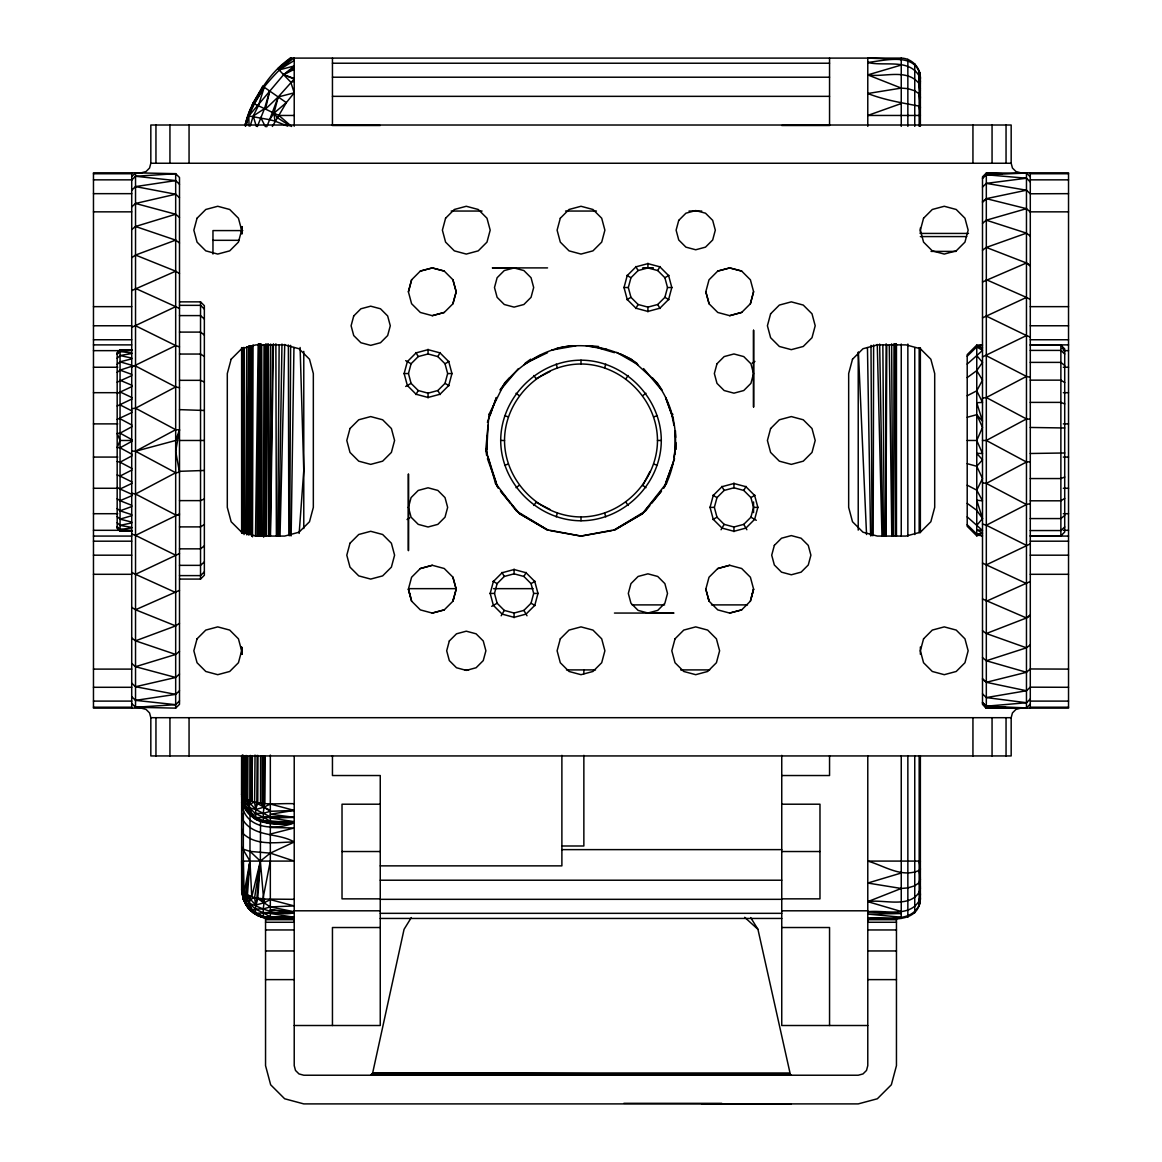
<?xml version="1.0" encoding="UTF-8"?>
<svg xmlns="http://www.w3.org/2000/svg" width="1162" height="1162" viewBox="0 0 1162 1162"><rect width="100%" height="100%" fill="white"/><g stroke="black" fill="none" stroke-linecap="round" stroke-linejoin="round"><path stroke-width="1.5" d="M254.376 912.214L250.513 910.267L243.294 899.373L243.366 803.944L241.638 794.169L241.681 756.084L241.638 889.743L243.294 899.373L248.566 908.248L244.659 900.376L242.931 892.242C241.58 900.666 247.622 907.842 253.548 913.027C265.372 921.51 280.739 917.602 294.218 918.445L260.578 916.629C254.013 913.782 246.664 908.873 244.993 901.48M241.769 652.724L241.769 647.278M241.87 533.053L242.045 348.106M242.146 233.867L242.175 226.59L242.262 232.109M241.638 802.288C243.991 829.131 274.188 830.859 294.218 822.856C275.438 826.211 241.754 822.522 242.931 796.653L242.945 755.009M243.047 532.312L243.134 347.627M294.218 803.741C277.733 802.898 258.196 806.878 243.294 797.379L243.352 755.649L243.221 803.552C247.608 814.649 258.342 822.449 270.325 822.856L270.325 918.445L290.805 917.428M243.642 532.501L243.875 347.438M244.47 756.113L244.049 797.829L244.049 756.07M244.064 534.564L244.078 347.569M260.898 536.278L261.072 343.908M242.873 756.723L242.931 796.653L246.228 809.086L249.438 807.735L255.655 809.507L263.919 807.198L270.325 804.031L294.218 810.393L270.325 814.242L294.218 817.322L270.325 817.874L294.218 821.723L264.631 821.926L263.498 820.75L263.208 813.356L264.558 803.479L264.573 756.375M264.587 535.391L264.616 345.201M265.546 535.638L265.561 345.129M268.466 535.914L268.495 343.996M270.325 755.068L270.325 822.856M753.557 512.602L753.557 501.955M893.738 535.769L893.999 343.647M241.638 813.778L243.366 820.692C254.783 837.497 278.139 832.573 294.218 841.971L270.325 853.14L260.361 861.086L256.846 898.095L270.325 906.912L294.218 911.749L270.325 909.831L294.218 912.853L270.325 913.463L294.218 917.268L270.325 917.065L270.325 918.445L260.578 916.629L255.756 913.143L255.204 909.004L257.761 898.226L260.361 861.086L260.535 821.127C249.83 819.065 247.956 809.638 250.28 800.836L250.382 755.503M250.89 534.259L251.326 345.666M252.415 755.925L251.776 801.301L251.907 756.012M252.517 536.859L253.055 344.882M294.218 810.393L270.325 811.308L263.919 807.198L262.917 803.407L263.048 756.317M263.643 537.164L264.166 345.187M265.851 535.929L266.316 344.01M873.17 535.58L873.621 344.998M885.618 535.842L886.127 343.807M242.814 796.435L242.8 801.025L241.638 794.154L243.294 797.379M242.204 892.982L242.814 896.556L242.814 892.024M246.126 755.431L245.821 798.904L244.659 804.787L250.222 814.242L247.724 811.846L246.736 808.737L247.738 800.066L247.913 756.506M248.799 535.072L249.554 346.305M257.979 755.489L257.761 802.637L255.655 809.507L255.756 817.554L261.232 821.374L294.218 821.723M258.952 536.074L259.809 343.879M289.759 535.726L290.631 345.346M885.894 535.755L886.78 345.419M244.049 797.829L244.296 756.172M245.618 533.358L246.722 346.77M248.566 812.645L246.736 808.737L255.756 817.554L294.218 817.322L270.325 816.813L255.655 809.507L256.846 802.492L257.136 755.358M258.429 536.002L259.562 343.836M266.214 535.784L267.623 343.996M247.695 534.404L249.031 345.985L247.913 534.535M246.475 755.634L246.199 799.136L244.659 804.787L247.128 803.843L249.133 800.487L250.513 803.77L255.655 809.507L254.594 802.158L255.044 755.053M245.284 901.509L247.738 907.449L246.736 904.341L249.961 861.086L250.033 814.446L243.366 803.944L241.638 794.154L242.19 795.258L242.19 755.416M269.366 535.943L270.688 344.068M277.733 535.697L279.141 345.259M257.136 535.813L258.952 343.749M264.558 803.479L264.994 756.36M246.664 534.825L248.537 346.189M255.495 536.365L258.182 344.01M270.209 535.755L272.721 345.419M270.485 535.842L273.419 343.807M278.895 535.929L281.974 344.039M291.139 535.885L293.942 347.54M280.027 536.103L284.734 344.46M245.051 901.334C246.155 907.609 252.386 911.952 257.398 915.351L270.325 918.445L264.631 917.515L263.498 916.339L263.208 908.96L264.558 899.068L294.218 899.33M242.931 892.242L243.221 899.156L243.294 892.968L242.204 890.833L243.352 861.086L244.049 893.433L254.594 897.747L264.558 899.068M858.398 352.217L866.547 534.52M488.04 425.321L486.863 449.302L485.818 449.302L489.057 414.311L504.715 382.864L509.668 377.665M244.093 900.753L245.821 903.963L242.931 897.209L243.221 892.895L244.049 893.433L249.961 861.086L241.638 847.185M299.157 533.431L303.776 470.595L300.101 347.482M919.767 875.756L920.362 869.016L919.171 861.086M919.767 886.025L920.362 879.227M919.679 895.118L920.362 887.913L919.578 891.181M243.366 849.219L250.033 851.397L260.361 861.086L251.776 896.89L249.961 861.086L246.199 894.725L244.659 900.376L246.228 904.675L249.438 903.324C263.992 909.207 277.616 916.222 294.218 912.853L255.756 913.143L246.736 904.341L251.733 911.284L260.578 916.629L256.846 914.77L262.917 917.472L270.325 917.065M920.362 755.866L920.362 899.33C918.387 925.446 885.095 918.212 867.782 918.445C884.355 915.365 910.049 924.458 919.171 904.966L920.362 894.42L919.767 897.471M251.776 911.153L253.548 913.027L245.661 895.379L249.961 861.086M919.767 865.748L920.362 861.086L867.782 861.086C884.413 865.792 901.552 878.211 919.171 870.411L920.362 869.002M272.358 126.455L286.346 102.619L294.218 92.844L290.805 82.168L277.791 68.66L291.284 58.1C272.3 76.924 251.181 96.954 245.385 124.174C254.391 98.625 267.347 73.976 290.398 58.1L901.247 58.1C911.429 58.289 920.159 67.018 920.362 77.215L920.362 126.338M919.65 102.619L920.362 97.332L919.171 83.737C907.173 68.079 884.195 77.563 867.782 74.905L901.247 88.094L907.856 88.646L914.755 90.767L920.362 94.747M673.96 457.102L675.137 449.302L676.182 449.302L675.906 442.519M919.65 112.293L920.362 107.543L919.171 94.049L920.362 97.317M256.846 898.095L255.655 905.096L254.594 897.747L260.361 861.086L263.919 902.801L255.655 905.096L250.513 899.373L249.133 896.091L247.128 899.432L244.659 900.376L245.821 894.508L247.724 895.655L245.661 895.379M500.706 440.471C500.822 397.462 537.977 360.293 581 360.176C624.023 360.293 661.178 397.462 661.294 440.471C661.178 483.494 624.023 520.663 581 520.779C537.977 520.663 500.822 483.494 500.706 440.471L504.526 440.471C504.642 399.51 540.025 364.113 581 363.996C621.975 364.113 657.358 399.51 657.474 440.471C657.358 481.446 621.975 516.843 581 516.945C540.025 516.843 504.642 481.446 504.526 440.471M919.65 897.601L920.362 893.244M920.362 899.33L919.171 904.966L920.362 897.805M920.362 898.662L919.171 905.939L919.171 755.866M919.767 889.467L920.362 886.127M131.713 408.675L135.533 408.211L175.68 429.693L179.5 429.853L175.68 451.234L179.5 472.28L175.68 472.745L135.533 494.01L131.713 493.254M270.325 811.308L263.208 813.356L255.204 813.4L252.401 815.172L257.833 819.631L253.548 817.438L245.821 798.904L243.25 800.487L246.228 809.086M919.171 904.966L920.362 898.415C911.342 918.881 884.805 909.614 867.782 911.749L901.247 913.564L867.782 914.087L901.247 917.196M262.917 898.996L270.325 861.086M245.356 125.365L252.982 103.2L262.801 86.235L264.253 87.252L250.179 109.591L246.242 125.481M919.767 91.333L919.171 76.038C908.974 58.173 884.209 66.641 867.782 62.472C884.747 60.54 917.036 51.52 920.362 77.215M920.362 895.539L919.171 900.506L920.362 894.537L919.171 892.808L920.362 887.942L919.171 882.495L920.362 879.213L919.171 870.411L920.362 871.805M919.578 880.883L920.362 877.673M245.443 126.208L252.982 103.2L278.909 115.459L291.662 126.484M266.752 126.774L269.628 119.701L274 113.135L278.197 96.954L294.218 79.031L283.615 74.702L248.799 115.982L249.046 126.033M751.509 597.036L753.572 589.076L750.405 601.132L741.661 609.89L729.707 613.086L717.767 609.89L709.009 601.132L705.813 589.192L709.009 577.238L717.767 568.494L729.707 565.284L741.661 568.494L750.405 577.238L753.615 589.192L750.405 601.132M249.133 908.728L249.438 907.551L247.128 905.997M408.428 291.88L411.595 279.824L420.339 271.066L432.409 267.899L420.339 271.066M717.767 271.066L729.823 267.899L717.767 271.066L709.009 279.824L705.813 291.764L709.009 303.718L717.767 312.462L729.707 315.672L741.661 312.462L750.405 303.718L753.572 291.647M150.828 163.246L149.549 168.04L146.049 171.526L141.27 172.818L93.468 172.818L93.468 708.137L141.27 708.137L146.049 709.416L149.549 712.916L150.828 717.695L150.828 755.939L1011.172 755.939L1011.172 717.695L1012.451 712.916L1015.951 709.416L1020.73 708.137L1068.532 708.137L1068.532 172.818L1020.73 172.818L1015.951 171.526L1012.451 168.04L1011.172 163.246L1011.172 125.017L150.828 125.017L150.828 163.246L1011.172 163.246M411.595 279.824L408.385 291.764L411.595 303.718L420.339 312.462L432.293 315.672L444.233 312.462L452.991 303.718L456.187 291.764L452.991 279.824L444.233 271.066L432.177 267.899L444.233 271.066M408.458 373.554L411.072 363.764L418.247 356.589L428.052 353.96L437.842 356.589L445.017 363.764L447.646 373.554L445.017 383.358L437.842 390.534L428.052 393.163L418.247 390.534L411.072 383.358L408.458 373.554L403.795 373.554M494.489 593.433L497.118 583.629L504.279 576.454L514.083 573.825L523.888 576.454L531.049 583.629L533.678 593.433L531.049 603.223L523.888 610.399L514.083 613.028L504.279 610.399L497.118 603.223L494.489 593.433L489.827 593.433M642.542 267.928L647.917 267.928L657.721 270.557L664.882 277.733L667.511 287.522L664.882 297.327L657.721 304.502L647.917 307.117L638.112 304.502L630.951 297.327L628.322 287.522L630.951 277.733L638.112 270.557L647.917 267.928L653.131 267.928M750.405 303.718L753.615 291.764L750.405 279.824L741.661 271.066L729.591 267.899L741.661 271.066M714.354 507.387L716.983 497.597L724.158 490.422L733.948 487.793L743.753 490.422L750.928 497.597L753.542 507.387L750.928 517.192L743.753 524.367L733.948 526.996L724.158 524.367L716.983 517.192L714.354 507.387L709.692 507.387M250.179 896.41L249.438 903.324L250.28 909.788M245.4 125.714L248.014 116.244L247.056 118.364M452.831 303.863L456.187 291.764L452.831 279.664M454.081 597.036L452.831 601.291L456.187 589.192L452.991 577.238L444.233 568.494L432.293 565.284L420.339 568.494L411.595 577.238L408.385 589.192L411.595 601.132L420.339 609.89L432.293 613.086L444.233 609.89L452.991 601.132L456.187 589.192L452.831 577.093M257.354 126.556L264.5 108.647L269.7 91.043L265.473 109.097L278.197 96.954L294.218 92.844M250.15 126.048L253.214 116.04L258.356 105.742L264.253 87.252L286.346 102.619L274 113.135L274.944 121.095L287.784 126.164M556.191 516.843L557.368 513.212M604.632 367.744L605.809 364.113M245.385 124.174L250.179 109.591M264.253 87.252L254.362 103.839L248.799 115.982L269.628 119.701L278.197 96.954M673.35 462.127L665.782 482.796L666.567 483.087C681.992 448.59 677.736 406.206 652.332 377.665M179.5 429.853L175.68 440.471L135.533 451.248L131.713 451.103M487.415 422.358L496.363 397.767M663.792 488.272L674.556 458.685M496.377 397.462L490.19 414.732L489.057 414.311M131.945 426.715L120.049 433.165L117.173 433.397L120.049 440.471L117.173 447.559L120.049 447.791L131.945 454.24M920.362 889.99C911.11 909.439 884.108 898.923 867.782 901.654L901.247 888.465L907.856 887.899L914.755 885.793L920.362 881.798M259.344 94.427L262.801 86.235M967.205 463.682L976.763 466.267L982.5 459.832L976.763 453.369L982.5 453.5L976.763 440.471L982.5 427.456L976.763 414.689L967.205 417.26M967.205 524.716L976.763 534.07L982.5 533.184L976.763 529.712L982.5 530.555L976.763 525.355L982.5 518.572L976.763 500.241L982.5 500.807L976.763 490.146L982.5 478.555L976.763 466.267M642.659 485.643L649.95 471.54M370.693 1075.228L372.653 1072.991L404.056 929.324L411.333 917.559M664.49 486.98L666.567 483.087L642.441 513.706L615.526 529.611L581 536.074L550.033 530.613M967.205 395.777L976.763 390.81L982.5 380.148L976.763 370.62L982.5 362.384L976.763 355.601L982.5 350.401L976.763 346.886L967.205 356.24M415.923 394.572L418.247 390.534M437.842 356.589L440.18 352.551M635.788 308.54L638.112 304.502M657.721 270.557L660.045 266.519M501.185 615.773L504.279 610.399M523.888 576.454L526.212 572.416M721.05 529.741L724.158 524.367M743.753 490.422L746.077 486.384M500.067 389.88C516.393 365.856 543.162 348.673 572.212 345.695M533.808 505.441L536.045 502.347M625.955 378.609L628.192 375.515M649.732 505.746L645.404 511.12L613.696 530.308L642.441 513.706L661.541 490.945L651.897 503.059M500.459 389.996L518.426 368.586M285.837 62.835L290.398 58.1M131.713 176.639L135.533 172.818L175.68 173.675L179.5 177.495L179.5 704.317L175.68 708.137L135.533 707.266L131.713 703.46M444.233 312.462L432.293 315.672M179.5 579.083L200.532 579.083L204.352 575.263L204.352 305.693L200.532 301.859L179.5 301.859M1030.287 176.856L1026.467 173.036L986.32 173.036L982.5 176.856L982.5 704.099L986.32 708.137L1026.467 707.919L1030.287 704.099M976.763 346.886L982.5 347.772L976.763 346L982.5 345.099L976.763 345.099L967.205 354.642L967.205 526.313L976.763 535.842L979.624 534.956M1030.287 535.842L1060.877 535.842L1064.712 532.036L1064.712 348.92L1060.877 345.099L1030.287 345.099M117.173 353.175L120.049 350.328L131.756 349.806M982.5 178.556L986.32 174.765L1026.467 173.036L1026.467 707.919L986.32 707.919L982.5 704.099M131.713 180.052L135.533 176.275L175.68 173.675L175.68 708.137M135.533 172.818L135.533 707.266L175.68 704.68L179.5 700.904M117.173 354.308L120.049 351.49L131.756 350.474M1002.036 173.704L986.32 173.036L986.32 708.137L982.5 702.894L986.32 707.484L982.5 702.4L986.32 706.191L1026.467 702.734L1030.287 698.987M204.352 571.878L200.532 575.611L179.5 575.611M982.5 187.053L986.32 183.378L1026.467 178.222L1030.287 181.969M131.713 190.219L135.533 186.588L175.68 180.589L179.5 184.308M131.713 696.648L135.533 700.366L175.68 694.368L179.5 690.736M1064.712 526.952L1060.877 530.555L1030.287 530.555M117.173 358.245L120.049 355.557L131.756 353.538M982.5 693.903L986.32 697.578L1026.467 690.751L1030.287 687.178L1068.532 687.294M982.5 202.115L986.32 198.658L1026.467 190.205L1030.287 193.778L1068.532 193.662M204.352 561.914L200.532 565.357L179.5 565.357M967.205 364.084L976.763 355.601M131.713 206.865L135.533 203.466L175.68 194.228L179.5 197.743M131.713 683.198L135.533 686.727L175.68 677.475L179.5 674.091M117.173 364.316L120.049 361.832L131.756 358.855M982.5 679.131L986.32 682.297L1026.467 672.275L1030.287 668.963L1068.532 669.109M982.5 201.825L986.32 198.658L1026.467 208.666L1030.287 211.978M982.5 223.336L986.32 220.199L1026.467 208.666M1064.712 515.449L1060.877 518.572L1030.287 518.572M279.025 69.938L293.623 58.1L294.218 60.526L279.025 69.938L294.218 65.987L283.615 74.702L294.218 78.508M131.713 229.553L135.533 226.488L175.68 214.244L179.5 217.483M131.713 663.473L135.533 666.697L175.68 654.453L179.5 651.403M204.352 545.864L200.532 548.842L179.5 548.842M117.173 372.348L120.049 370.126L131.756 366.291M982.5 657.619L986.32 660.757L1026.467 647.815L1030.287 644.852M1030.287 615.032L1026.467 617.966L986.32 633.522L982.5 630.763M967.205 377.606L976.763 370.62M516.044 487.677L519.123 485.425M642.876 395.53L645.956 393.279M525.108 363.227L530.671 359.203L531.383 360.423L547.549 352.667M982.5 250.193L986.32 247.433L1026.467 233.141L1030.287 236.104M131.713 257.703L135.533 255.059L175.68 240.127L179.5 242.989M131.713 637.967L135.533 640.828L175.68 625.897L179.5 623.239M117.173 382.153L131.756 375.646M1030.287 615.439L1026.467 617.966L982.5 598.982M294.218 67.701L283.615 74.702L294.218 69.342M264.5 108.647L253.214 116.04L256.308 126.367M1064.712 498.396L1060.877 500.807L1030.287 500.807M204.352 524.512L200.532 526.894L179.5 526.894M245.821 894.508L243.25 896.076L245.661 904.399M982.5 281.974L1026.467 262.99L1030.287 265.517M405.698 386.467L411.072 383.358M445.017 363.764L449.055 361.426M626.914 299.651L630.951 297.327M664.882 277.733L668.92 275.394M523.989 364.694L540.606 355.093M407.049 519.516L409.736 517.962M752.264 362.98L754.951 361.426M491.729 606.332L497.118 603.223M531.049 583.629L535.086 581.305M712.945 519.516L716.983 517.192M750.928 497.597L754.951 495.259M131.713 290.602L175.68 271.196L179.5 273.607M131.713 607.334L135.533 609.76L179.5 590.354M120.049 447.791L131.945 441.284M175.68 429.693L135.533 451.248L175.68 472.745M117.173 461.517L120.049 462.215L131.945 455.838M982.5 440.471L986.32 440.471L1026.467 418.945L1030.287 419.25M117.173 393.468L131.945 386.583M982.5 482.796L986.32 483.407L1026.467 462.011L1030.287 461.706M986.32 601.277L1030.287 581.494M135.533 408.211L175.68 386.931L179.5 387.701M117.173 419.424L131.945 412.495M982.5 398.159L986.32 397.535L1026.467 376.415L1030.287 377.33M535.827 378.827L549.931 371.535M982.5 524.033L986.32 525.239L1026.467 504.526L1030.287 503.611M117.173 474.953L120.049 476.071L131.945 470M179.5 346.915L175.68 345.564L131.713 367.076M131.713 534.041L135.533 535.391L179.5 513.88M982.5 356.923L1026.467 335.557L1030.287 337.067M117.173 406.003L131.945 399.002M986.32 564.863L1030.287 543.889M131.713 327.364L175.68 306.652L179.5 308.555M131.713 572.401L135.533 574.304L179.5 553.577M117.173 487.488L120.049 489.013L131.945 483.377M982.5 317.865L1026.467 297.414L1030.287 299.462M204.352 498.963L200.532 500.619L179.5 500.619M117.173 498.803L120.049 500.691L131.945 495.666M1064.712 477.045L1060.877 478.555L1030.287 478.555M250.513 803.77L254.594 802.158M250.513 899.373L254.594 897.747M673.96 425.321L671.81 414.732L672.943 414.311M117.173 508.607L120.049 510.815L131.756 506.574M901.247 103.534L867.782 115.459L920.362 115.459L919.171 106.134C901.857 102.837 884.5 100.048 867.782 93.512L901.247 88.094M504.628 465.294L508.273 464.103M653.727 416.838L657.372 415.662M901.247 873.011L867.782 883.047L901.247 888.465M867.782 74.905L901.247 65.043M117.173 516.64L120.049 519.123L131.756 515.71M729.707 315.672L741.806 312.317M420.194 568.639L432.293 565.284M717.608 568.639L729.707 565.284M261.232 916.963L294.218 917.268M556.714 348.353C583.992 341.831 613.681 347.525 636.892 363.227M514.083 267.928L504.279 270.557L497.118 277.733L494.489 287.522L497.118 297.327L504.279 304.502L514.083 307.117L523.888 304.502L531.049 297.327L533.678 287.522L531.049 277.733L523.888 270.557L514.083 267.928L492.339 267.899L547.549 267.899M647.917 613.028L657.721 610.399L664.882 603.223L667.511 593.433L664.882 583.629L657.721 576.454L647.917 573.825L638.112 576.454L630.951 583.629L628.322 593.433L630.951 603.223L638.112 610.399L647.917 613.028L673.96 613.057L614.451 613.057M432.177 613.057L444.233 609.89M729.591 613.057L741.661 609.89M270.325 834.055L294.218 827.983L270.325 827.489M290.805 82.168L294.218 81.34M204.352 470.465L179.5 471.322M117.173 522.711L120.049 525.384L131.756 522.885M551.747 350.038L575.844 345.797M611.967 530.613L581 536.074L546.474 529.611L519.559 513.706L512.268 505.746M257.398 899.068L260.462 898.633L263.919 902.801L270.325 899.635L294.218 905.939L270.325 906.912L263.208 908.96L255.204 909.004L252.401 910.761L257.833 915.235M1064.712 452.977L1030.287 453.5M117.173 526.647L120.049 529.451L131.756 527.926M256.846 802.492L257.398 803.479L260.651 803.058L263.919 807.198L270.325 810.35M262.917 917.472L264.558 917.689M263.498 820.75L260.578 821.04L255.756 817.554L263.498 820.75L294.218 822.856C272.925 826.995 242.48 823.088 241.638 795.636M131.756 530.7L120.049 531.223L117.173 528.347L117.173 352.594L120.049 349.733L131.756 349.733M986.32 707.919L1005.522 707.092M249.133 800.487L249.438 807.735L255.204 813.4L263.091 817.118L270.325 816.813M249.133 896.091L249.438 903.324L255.204 909.004L263.091 912.707L270.325 912.417M294.218 841.971C277.398 842.058 257.063 846.473 243.366 833.837L241.638 829.16M131.713 366.117L135.533 366.001L175.68 386.931M179.5 514.839L175.68 514.94L135.533 494.01M623.892 1103.319L721.776 1103.348M790.756 1075.039L705.029 1075.228L790.334 1074.414L791.307 1075.228M332.448 63.227L829.552 63.227M332.448 77.215L829.552 77.215M332.448 96.344L829.552 96.344M278.909 115.459L294.218 115.459M380.25 125.496L332.448 125.496L332.448 58.1M781.75 125.496L829.552 125.496L829.552 58.1M93.468 173.748L131.713 173.748M1030.287 173.748L1068.532 173.748M93.468 179.849L131.713 179.849M1030.287 179.849L1068.532 179.849M93.468 193.662L131.713 193.662M451.19 211.048L482.056 211.048M565.574 211.048L596.426 211.048M689.022 211.048L701.732 211.048M93.468 211.847L131.713 211.847M1030.287 211.847L1068.532 211.847M242.756 230.584L212.966 230.584L212.966 254.028M920.362 233.431L968.512 233.431M920.362 236.583L966.726 236.583M212.966 240.316L239.256 240.316M931.052 251.399L956.021 251.399M643.966 267.899L652.826 267.899M623.66 287.522L628.322 287.522M667.511 287.522L672.173 287.522M179.5 305.345L200.532 305.345L204.352 309.063M93.468 306.652L131.713 306.652M1030.287 306.652L1068.532 306.652M179.5 315.599L200.532 315.599L204.352 319.042M93.468 325.767L131.713 325.767M1030.287 325.767L1068.532 325.767M179.5 332.1L200.532 332.1L204.352 335.092M93.468 339.754L131.713 339.754M1030.287 339.754L1068.532 339.754M93.468 344.882L131.713 344.882M1030.287 344.882L1068.532 344.882M1030.287 350.401L1060.877 350.401L1064.712 354.003M93.468 350.648L119.541 350.648M1063.317 350.648L1068.532 350.648M179.5 354.047L200.532 354.047L204.352 356.443M1030.287 362.384L1060.877 362.384L1064.712 365.507M93.468 367.25L117.798 367.25M1063.317 367.25L1068.532 367.25M447.646 373.554L452.308 373.554M1030.287 380.148L1060.877 380.148L1064.712 382.559M179.5 380.337L200.532 380.337L204.352 381.993M93.468 392.683L117.798 392.683M1063.317 392.683L1068.532 392.683M1030.287 402.386L1060.877 402.386L1064.712 403.911M179.5 409.634L204.352 410.476M93.468 423.883L117.798 423.883M1063.317 423.883L1068.532 423.883M1030.287 427.456L1064.712 427.979M120.049 440.471L131.756 440.471M179.5 440.471L204.352 440.471M657.474 440.471L661.294 440.471M967.205 440.471L976.763 440.471M93.468 457.073L117.798 457.073M1063.317 457.073L1068.532 457.073M93.468 488.272L117.798 488.272M1063.317 488.272L1068.532 488.272M753.542 507.387L758.205 507.387M93.468 513.706L117.798 513.706M1063.317 513.706L1068.532 513.706M93.468 530.308L119.541 530.308M1063.317 530.308L1068.532 530.308M93.468 536.074L131.713 536.074M1030.287 536.074L1068.532 536.074M93.468 541.187L131.713 541.187M1030.287 541.187L1068.532 541.187M93.468 555.189L131.713 555.189M1030.287 555.189L1068.532 555.189M93.468 574.304L131.713 574.304M1030.287 574.304L1068.532 574.304M409.024 588.655L455.78 588.655M493.545 588.655L533.111 588.655M533.678 593.433L538.34 593.433M632.172 604.894L664.606 604.894M711.464 604.894L747.5 604.894M93.468 669.109L131.713 669.109M465.032 669.908L468.664 669.908M566.504 669.908L595.496 669.908M680.656 669.908L709.648 669.908M93.468 687.294L131.713 687.294M93.468 701.107L131.713 701.107M1030.287 701.107L1068.532 701.107M93.468 707.208L131.713 707.208M1030.287 707.208L1068.532 707.208M150.828 717.695L1011.172 717.695M781.75 775.533L829.552 775.533L829.552 755.707M380.25 804.206L342.02 804.206L342.02 898.851L380.25 898.851M781.75 804.206L819.98 804.206L819.98 898.851L781.75 898.851M561.885 845.994L583.861 845.994L583.861 755.358M561.885 849.625L781.75 849.625M342.02 851.528L380.25 851.528M781.75 851.528L819.98 851.528M380.25 865.864L561.885 865.864L561.885 755.344M380.25 880.215L781.75 880.215M380.25 899.33L781.75 899.33M294.218 910.805L380.25 910.805M781.75 910.805L867.782 910.805M380.25 913.332L781.75 913.332M380.25 918.445L781.75 918.445M265.546 919.708L294.218 919.708M867.782 919.708L896.454 919.708M265.546 922.265L294.218 922.265M867.782 922.265L896.454 922.265M380.25 927.523L332.448 927.523L332.448 1025.509M781.75 927.523L829.552 927.523L829.552 1025.509M265.546 929.949L294.218 929.949M867.782 929.949L896.454 929.949M265.546 950.952L294.218 950.952M867.782 950.952L896.454 950.952M265.546 979.624L294.218 979.624M867.782 979.624L896.454 979.624M294.218 1025.509L380.25 1025.509L380.25 775.533L332.448 775.533L332.448 755.707M867.782 1025.509L781.75 1025.509L781.75 755.358M789.347 1072.991L372.653 1072.991L790.334 1074.414L757.944 929.324L750.667 917.559M371.68 1074.4L790.334 1074.414L372.101 1074.037M701.921 1103.9L791.307 1103.9M131.756 531.252L120.049 531.223L120.049 349.733L131.756 350.256M901.247 59.349L867.782 58.1L867.782 126.338M986.32 706.191L1026.467 707.919M131.756 531.15L120.049 530.627L117.173 527.78M986.32 174.765L1026.467 178.222M120.049 529.451L131.756 530.482M589.788 345.695L598.561 346.508L598.314 347.932L614.451 352.667M135.533 176.275L175.68 180.589M135.533 700.366L175.68 704.68M986.32 697.578L1026.467 702.734M120.049 351.49L131.756 353.03M250.033 851.397L270.325 853.14L294.218 861.086L241.638 861.086L242.19 890.862L241.638 889.743L243.294 899.373M245.661 799.79L247.738 800.066M976.763 534.956L982.5 535.842L976.763 534.07M986.32 183.378L1026.467 190.205M120.049 525.384L131.756 527.417M586.2 345.797L606.855 349.442M135.533 186.588L175.68 194.228M135.533 686.727L175.68 694.368M1026.467 690.751L986.32 682.297L982.5 678.84M120.049 355.557L131.756 358.07M120.049 519.123L131.756 522.101M269.628 119.701L274.944 121.095M135.533 203.466L175.68 214.244M135.533 666.697L175.68 677.475M986.32 660.757L1026.467 672.275M120.049 361.832L131.756 365.246M867.782 901.654L901.247 911.502M257.398 915.351L263.919 917.355L259.794 915.119M986.32 220.199L1026.467 233.141M504.628 415.662L508.273 416.838M653.727 464.103L657.372 465.294M120.049 510.815L131.756 514.664M135.533 226.488L175.68 240.127M135.533 640.828L175.68 654.453M986.32 633.522L1026.467 647.815M120.049 370.126L131.756 374.382M547.549 529.814L548.304 530.308L516.596 511.12L495.433 483.087L485.818 449.302L486.646 455.519M986.32 247.433L1026.467 262.99L1030.287 265.924M120.049 500.691L131.756 505.31M135.533 255.059L175.68 271.196M135.533 609.76L175.68 625.897M263.498 916.339L255.756 913.143L260.578 916.629M120.049 380.25L131.945 385.29M986.32 279.679L1026.467 297.414M120.049 489.013L131.945 494.358M135.533 288.423L175.68 306.652M135.533 574.304L175.68 592.533M982.5 563.091L1026.467 583.527M120.049 391.943L131.945 397.564M986.32 316.093L1026.467 335.557M620.101 353.756L631.329 359.203L657.285 382.864L661.933 389.88M135.533 325.738L175.68 345.564M120.049 476.071L131.945 481.94M135.533 535.391L175.68 555.218M986.32 525.239L1026.467 545.385M120.049 404.884L131.945 410.956M986.32 355.717L1026.467 376.415M535.827 502.129L549.931 509.421M967.205 485.179L976.763 490.146M120.049 462.215L131.945 468.46M986.32 483.407L1026.467 504.526M986.32 397.535L1026.467 418.945M120.049 418.741L131.945 425.118M986.32 440.471L1026.467 462.011M120.049 433.165L131.945 439.672M257.398 803.479L263.919 807.198M263.091 817.118L270.325 821.243M263.091 912.707L270.325 916.833M626.914 275.394L630.951 277.733M664.882 297.327L668.92 299.651M616.717 352.391L637.909 364.621M712.945 495.259L716.983 497.597M750.928 517.192L756.302 520.3M405.698 360.656L411.072 363.764M445.017 383.358L449.055 385.682M548.304 530.308L519.559 513.706L500.459 490.945L510.103 503.059M493.08 581.305L497.118 583.629M531.049 603.223L535.086 605.562M289.977 125.917L277.239 117.594L274 113.135M516.044 393.279L519.123 395.53M642.876 485.425L645.956 487.677M967.205 503.349L976.763 510.336L982.5 518.572M967.205 516.872L976.763 525.355M744.697 917.312L757.944 929.324M1062.155 348.135L1064.712 350.619M243.25 898.516L244.659 900.027M976.763 414.689L982.5 421.123L976.763 402.749L982.5 402.386L976.763 390.81M920.362 107.529L919.171 106.134L920.362 108.284M643.574 368.586L661.541 389.996M533.808 375.515L536.045 378.609M625.955 502.347L628.192 505.441M635.788 266.519L638.112 270.557M657.721 304.502L660.045 308.54M721.82 486.384L724.158 490.422M743.753 524.367L746.861 529.741M415.923 352.551L418.247 356.589M437.842 390.534L440.18 394.572M501.955 572.416L504.279 576.454M523.888 610.399L526.996 615.773M497.51 486.98L495.433 483.087L496.218 482.796L488.04 457.102M241.638 889.743L242.204 890.833M260.622 117.362L265.386 126.643M249.438 907.551L250.513 910.267M665.623 397.462L671.81 414.732M665.637 397.767L673.481 419.308M487.444 458.685L498.207 488.272M556.191 364.113L557.368 367.744M604.632 513.212L605.809 516.843M707.919 597.036L709.169 601.291L705.813 589.192M705.813 291.764L709.169 303.863M411.595 601.132L408.428 589.076L410.491 597.036M919.171 94.049L920.362 98.872M919.578 85.363L920.362 88.602L919.171 83.737L920.362 90.418M919.578 77.694L920.362 81.006M919.767 79.031L920.362 82.023L919.171 71.579L920.362 77.898M920.362 82.124L919.171 76.038L920.362 83.301M920.362 78.74L919.171 71.579L920.362 78.144M919.171 71.579L920.362 78.348L919.171 70.606L919.171 126.338M241.638 794.154L242.233 797.553M242.931 796.653L243.221 803.552M675.427 430.652L675.703 437.435M877.266 344.46L881.973 536.103M242.843 893.767L242.931 897.209M879.663 344.097L882.96 535.958M867.462 347.598L870.614 535.914M889.279 345.419L891.791 535.755M882.859 345.259L884.267 535.697M891.646 343.908L892.765 535.885M870.992 345.39L872.081 535.74M894.871 343.647L895.815 535.769M242.8 893.549L242.814 896.556M288.379 344.998L288.83 535.58M275.873 343.807L276.382 535.842M261.697 345.317L262.205 535.435M262.786 756.331L262.917 803.407M895.931 343.632L896.236 535.769M242.393 348.28L242.611 533.445M241.681 227.723L241.681 231.354M241.798 349.21L241.957 532.341M242.059 648.396L242.074 653.828M242.161 755.373L242.19 795.258M1060.877 345.099L1060.877 535.842M1030.287 172.818L1030.287 708.137M1006.045 125.017L1006.045 163.246M1006.045 717.695L1006.045 755.939M992.057 125.017L992.057 163.246M992.057 717.695L992.057 755.939M976.763 345.099L976.763 535.842M972.943 125.017L972.943 163.246M972.943 717.695L972.943 755.939M920.362 227.941L920.362 233.373M920.362 347.67L920.362 532.719M920.362 647.016L920.362 654.279M919.171 347.67L919.171 532.719M914.755 63.707L914.755 126.338M914.755 347.67L914.755 534.535M914.755 755.866L914.755 912.853M907.856 59.277L907.856 126.338M907.856 344.039L907.856 536.35M907.856 755.866L907.856 917.268M901.247 58.1L901.247 126.338M901.247 344.039L901.247 536.35M901.247 755.866L901.247 918.445M896.454 344.126L896.454 535.972M896.454 917.283L896.454 1065.656L891.341 1084.785L877.339 1098.773L858.224 1103.9L303.776 1103.9L284.661 1098.773L270.659 1084.785L265.546 1065.656L265.546 917.283M867.782 755.866L867.782 1065.656L866.503 1070.449L863.003 1073.935L858.224 1075.228L303.776 1075.228L298.997 1073.935L295.497 1070.449L294.218 1065.656L294.218 756.593M858.224 352.217L858.224 530.104M733.948 483.131L733.948 487.793M733.948 526.996L733.948 531.644M675.137 430.652L675.137 453.964M647.917 263.266L647.917 267.928M647.917 307.117L647.917 311.779M583.861 670.154L583.861 673.786M581 360.176L581 363.996M581 516.945L581 520.779M514.083 569.177L514.083 573.825M514.083 613.028L514.083 617.69M486.863 435.735L486.863 455.519M428.052 349.297L428.052 353.96M428.052 393.163L428.052 397.811M303.776 351.403L303.776 528.565M294.218 58.1L294.218 126.208M265.546 344.126L265.546 535.972M260.593 343.996L260.622 536.336M251.733 345.797L251.747 536.336M251.776 755.925L251.776 801.301M250.237 346.015L250.251 534.476M250.266 755.532L250.28 800.836M243.236 347.83L243.265 532.719M242.175 349.747L242.19 532.661M242.19 648.57L242.19 654.003M241.638 227.389L241.638 233.649M241.638 347.583L241.638 532.748M241.638 647.118L241.638 654.38M200.532 301.859L200.532 579.083M189.057 125.017L189.057 163.246M189.057 717.695L189.057 755.939M169.942 125.017L169.942 163.246M169.942 717.695L169.942 755.939M155.955 125.017L155.955 163.246M155.955 717.695L155.955 755.939M131.713 172.818L131.713 708.137M260.695 755.881L260.651 803.058L260.637 755.881M408.458 507.387L408.428 550.686L408.428 473.936L408.458 507.387L411.072 517.192L418.247 524.367L428.052 526.996L437.842 524.367L445.017 517.192L447.646 507.387L445.017 497.597L437.842 490.422L428.052 487.793L418.247 490.422L411.072 497.597L408.458 507.387M753.572 330.269L753.572 407.02L753.572 330.269M197.046 218.224L193.851 230.163L197.046 242.117L205.79 250.861L217.744 254.071L229.698 250.861L238.442 242.117L241.638 230.163L238.442 218.224L229.698 209.48L217.744 206.27L205.79 209.48L197.046 218.224M231.151 359.218L227.302 373.554L227.302 507.387L231.151 521.738L241.638 532.225L255.974 536.074L284.661 536.074L298.997 532.225L309.499 521.738L313.333 507.387L313.333 373.554L309.499 359.218L298.997 348.731L284.661 344.882L255.974 344.882L241.638 348.731L231.151 359.218M197.046 638.839L193.851 650.778L197.046 662.732L205.79 671.476L217.744 674.686L229.698 671.476L238.442 662.732L241.638 650.778L238.442 638.839L229.698 630.08L217.744 626.884L205.79 630.08L197.046 638.839M353.727 315.962L351.098 325.767L353.727 335.557L360.888 342.732L370.693 345.361L380.497 342.732L387.658 335.557L390.287 325.767L387.658 315.962L380.497 308.787L370.693 306.172L360.888 308.787L353.727 315.962M349.994 428.531L346.799 440.471L349.994 452.425L358.738 461.169L370.693 464.379L382.647 461.169L391.391 452.425L394.586 440.471L391.391 428.531L382.647 419.787L370.693 416.577L358.738 419.787L349.994 428.531M349.994 543.235L346.799 555.189L349.994 567.143L358.738 575.887L370.693 579.083L382.647 575.887L391.391 567.143L394.586 555.189L391.391 543.235L382.647 534.491L370.693 531.295L358.738 534.491L349.994 543.235M445.583 218.224L442.388 230.163L445.583 242.117L454.342 250.861L466.282 254.071L478.236 250.861L486.98 242.117L490.19 230.163L486.98 218.224L478.236 209.48L466.282 206.27L454.342 209.48L445.583 218.224M407.354 361.614L404.144 373.554L407.354 385.508L416.098 394.252L428.052 397.462L440.006 394.252L448.75 385.508L451.945 373.554L448.75 361.614L440.006 352.87L428.052 349.66L416.098 352.87L407.354 361.614M560.302 218.224L557.106 230.163L560.302 242.117L569.046 250.861L581 254.071L592.954 250.861L601.698 242.117L604.894 230.163L601.698 218.224L592.954 209.48L581 206.27L569.046 209.48L560.302 218.224M449.316 640.988L446.687 650.778L449.316 660.582L456.492 667.758L466.282 670.387L476.086 667.758L483.261 660.582L485.89 650.778L483.261 640.988L476.086 633.813L466.282 631.184L456.492 633.813L449.316 640.988M493.385 581.479L490.19 593.433L493.385 605.373L502.129 614.117L514.083 617.327L526.037 614.117L534.781 605.373L537.977 593.433L534.781 581.479L526.037 572.735L514.083 569.525L502.129 572.735L493.385 581.479M627.219 275.583L624.023 287.522L627.219 299.476L635.963 308.22L647.917 311.431L659.871 308.22L668.615 299.476L671.81 287.522L668.615 275.583L659.871 266.824L647.917 263.629L635.963 266.824L627.219 275.583M560.302 638.839L557.106 650.778L560.302 662.732L569.046 671.476L581 674.686L592.954 671.476L601.698 662.732L604.894 650.778L601.698 638.839L592.954 630.08L581 626.884L569.046 630.08L560.302 638.839M678.739 220.373L676.11 230.163L678.739 239.968L685.914 247.143L695.718 249.772L705.508 247.143L712.684 239.968L715.313 230.163L712.684 220.373L705.508 213.198L695.718 210.569L685.914 213.198L678.739 220.373M716.983 363.764L714.354 373.554L716.983 383.358L724.158 390.534L733.948 393.163L743.753 390.534L750.928 383.358L753.542 373.554L750.928 363.764L743.753 356.589L733.948 353.96L724.158 356.589L716.983 363.764M713.25 495.448L710.055 507.387L713.25 519.341L721.994 528.085L733.948 531.295L745.902 528.085L754.646 519.341L757.856 507.387L754.646 495.448L745.902 486.689L733.948 483.494L721.994 486.689L713.25 495.448M675.02 638.839L671.81 650.778L675.02 662.732L683.764 671.476L695.718 674.686L707.658 671.476L716.417 662.732L719.612 650.778L716.417 638.839L707.658 630.08L695.718 626.884L683.764 630.08L675.02 638.839M770.609 313.813L767.414 325.767L770.609 337.706L779.353 346.465L791.307 349.66L803.262 346.465L812.006 337.706L815.201 325.767L812.006 313.813L803.262 305.069L791.307 301.859L779.353 305.069L770.609 313.813M770.609 428.531L767.414 440.471L770.609 452.425L779.353 461.169L791.307 464.379L803.262 461.169L812.006 452.425L815.201 440.471L812.006 428.531L803.262 419.787L791.307 416.577L779.353 419.787L770.609 428.531M774.342 545.385L771.713 555.189L774.342 564.993L781.503 572.154L791.307 574.783L801.112 572.154L808.273 564.993L810.902 555.189L808.273 545.385L801.112 538.224L791.307 535.595L781.503 538.224L774.342 545.385M852.501 359.218L848.667 373.554L848.667 507.387L852.501 521.738L863.003 532.225L877.339 536.074L906.026 536.074L920.362 532.225L930.849 521.738L934.698 507.387L934.698 373.554L930.849 359.218L920.362 348.731L906.026 344.882L877.339 344.882L863.003 348.731L852.501 359.218M923.558 218.224L920.362 230.163L923.558 242.117L932.302 250.861L944.256 254.071L956.21 250.861L964.954 242.117L968.149 230.163L964.954 218.224L956.21 209.48L944.256 206.27L932.302 209.48L923.558 218.224M923.558 638.839L920.362 650.778L923.558 662.732L932.302 671.476L944.256 674.686L956.21 671.476L964.954 662.732L968.149 650.778L964.954 638.839L956.21 630.08L944.256 626.884L932.302 630.08L923.558 638.839"/></g></svg>
